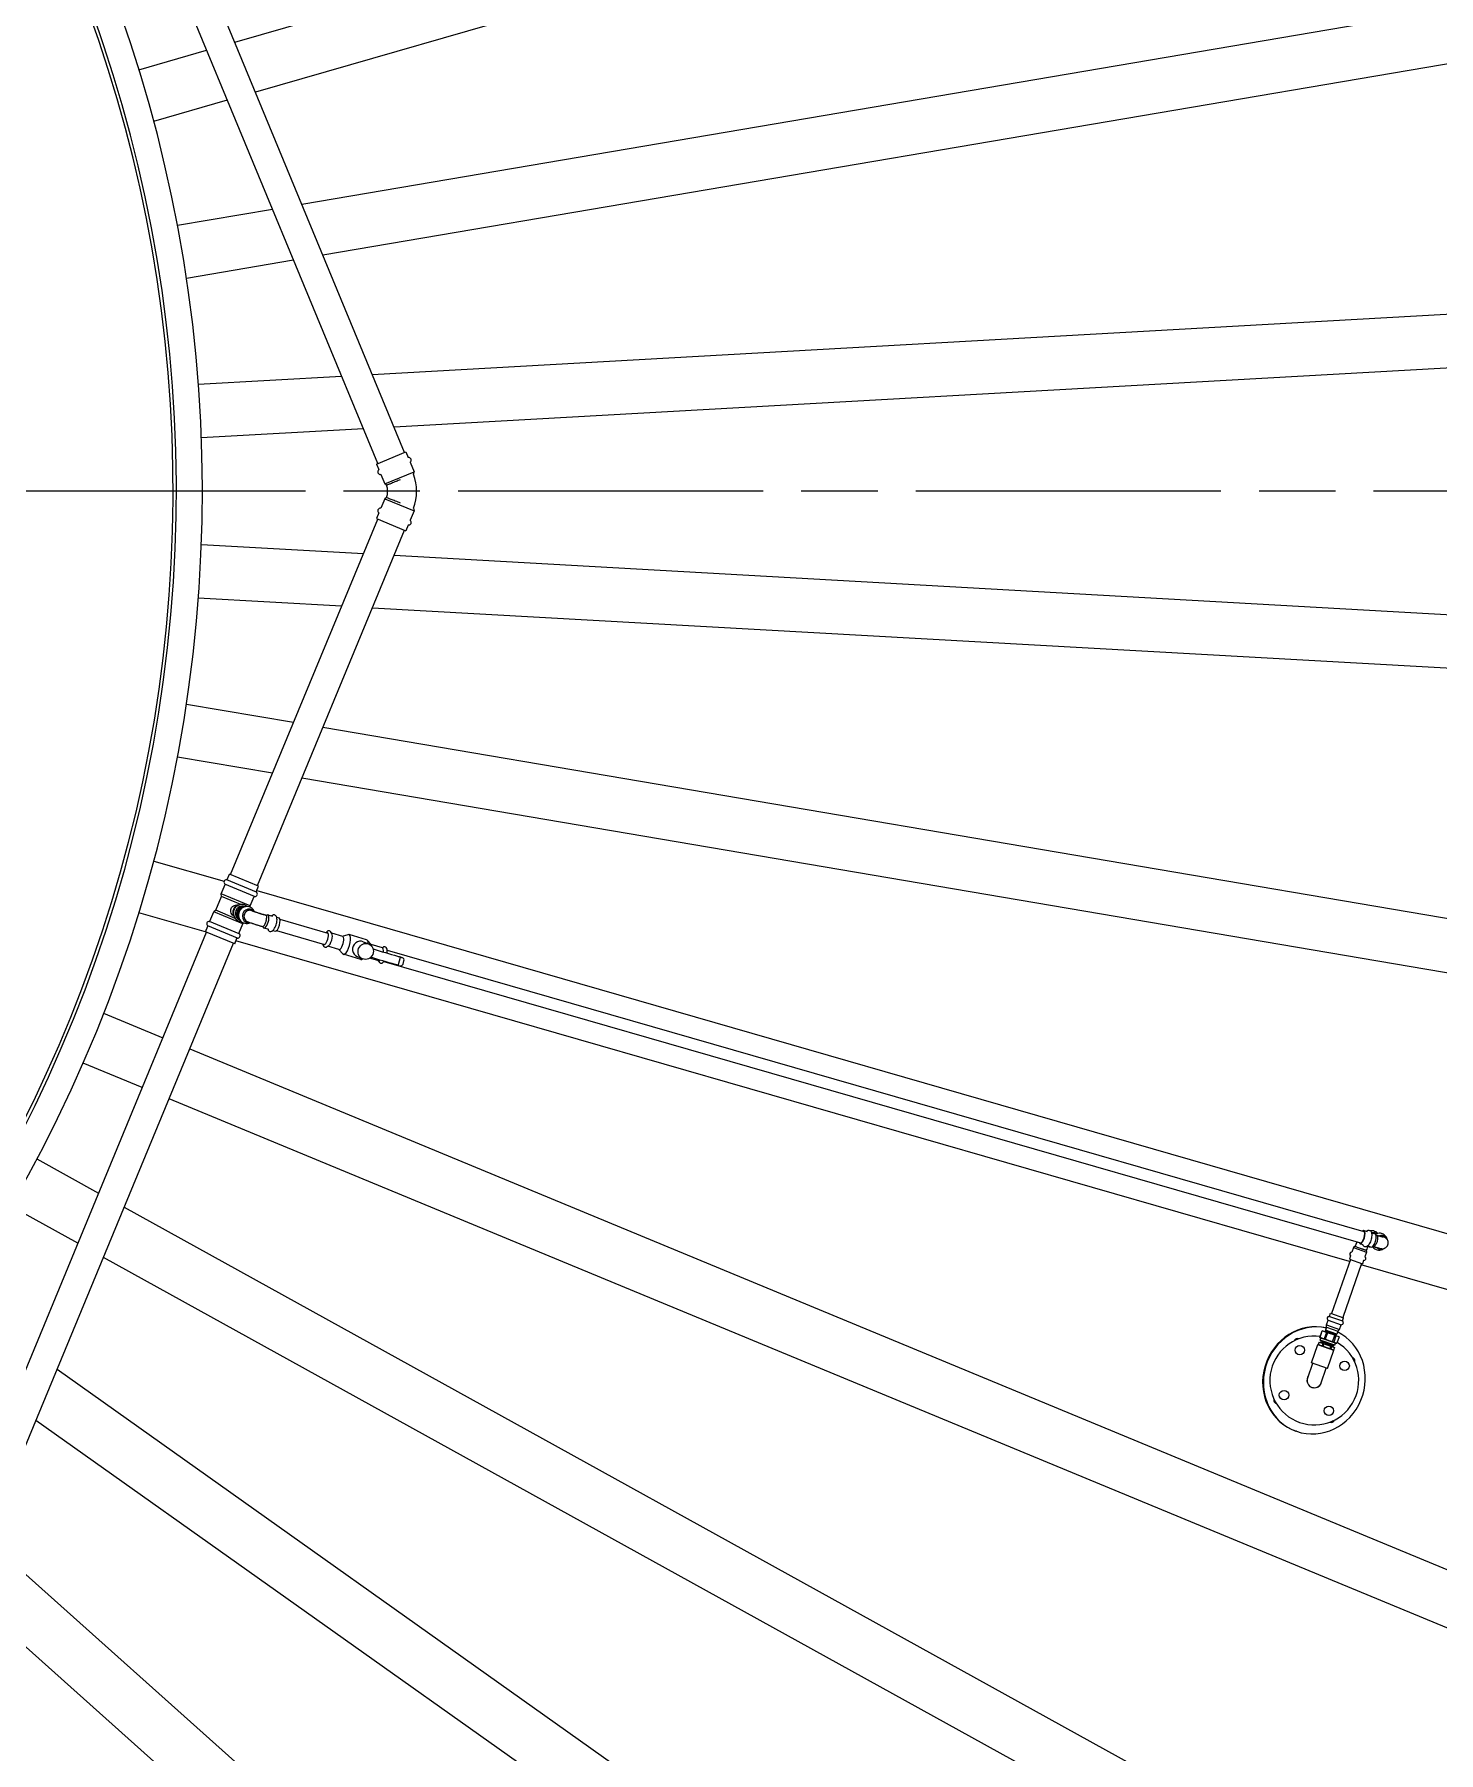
# Model space of a CAD drawing. Header units: millimetres. Extents: x 0 to 118900, y 0 to 84100.
# Drawn here: x 57530 to 60138, y 16437 to 19628 of the extents above; entities that cross this region are included whole.
import ezdxf

# ---------------------------------------------------------------- set-up
doc = ezdxf.new("R2010")
doc.units = ezdxf.units.MM
doc.header["$LTSCALE"] = 100
doc.linetypes.add('CHAIN', pattern=[0.3543, 0.2362, -0.0295, 0.0591, -0.0295])
doc.layers.add('4003-AREA-04.1_F-Foundation', color=7, linetype='Continuous', lineweight=25, true_color=0xadadad)
doc.layers.add('P_Anti-Foam (AF)', color=6, linetype='Continuous', lineweight=18, true_color=0xff00ff)
for name, color, linetype, lineweight in [('4003-AREA-04.1_T-Tank', 7, 'Continuous', 25), ('Center Mark', 7, 'Continuous', 18), ('Visible', 7, 'Continuous', 25)]:
    doc.layers.add(name, color=color, linetype=linetype, lineweight=lineweight)

msp = doc.modelspace()

# ---------------------------------------------------------------- linework, layer by layer
at = {"layer": '4003-AREA-04.1_F-Foundation'}
msp.add_circle((55187.91, 18779.59), 12250, dxfattribs=at)
at = {"layer": '4003-AREA-04.1_T-Tank'}
msp.add_circle((55187.91, 18779.59), 11950, dxfattribs=at)
at = {"layer": 'Center Mark', "linetype": 'CHAIN', "ltscale": 23.990969}
msp.add_line((68233.91, 18779.59), (42141.91, 18779.59), dxfattribs=at)
at = {"layer": 'P_Anti-Foam (AF)'}
for p, q in [((58217.91, 18851.83), (57381.52, 20871.05)), ((58168.02, 18831.16), (57331.63, 20850.39)), ((58165.9, 18830.28), (58220.04, 18852.71)), ((58165.9, 18830.28), (58170.22, 18819.84)), ((58220.04, 18852.71), (58224.36, 18842.27)), ((58228.04, 18833.4), (58235.35, 18815.75)), ((58173.9, 18810.97), (58181.21, 18793.32)), ((58181.21, 18793.32), (58235.35, 18815.75)), ((58234.67, 18811.15), (58235.35, 18815.75)), ((58181.21, 18765.86), (58173.9, 18748.21)), ((58184.54, 18790.84), (58181.21, 18793.32)), ((58184.54, 18768.35), (58181.21, 18765.86)), ((58181.21, 18765.86), (58235.35, 18743.44)), ((58170.22, 18739.35), (58165.9, 18728.91)), ((58235.35, 18743.44), (58228.04, 18725.79)), ((58234.67, 18748.04), (58235.35, 18743.44)), ((57894.65, 18068.04), (58168.02, 18728.03)), ((57944.54, 18047.38), (58217.91, 18707.36)), ((58165.9, 18728.91), (58220.04, 18706.48)), ((58224.36, 18716.92), (58220.04, 18706.48)), ((57888.2, 18058.48), (57892.52, 18068.92)), ((57946.66, 18046.5), (57892.52, 18068.92)), ((57877.22, 18031.97), (57884.53, 18049.61)), ((57931.36, 18009.54), (57877.22, 18031.97)), ((57877.81, 18027.39), (57877.22, 18031.97)), ((57939.32, 18027.46), (57884.26, 18050.27)), ((57942.61, 18035.4), (57887.55, 18058.21)), ((57942.34, 18036.06), (57946.66, 18046.5)), ((57856.13, 17981.06), (57863.44, 17998.71)), ((57867.1, 18001.52), (57863.44, 17998.71)), ((57917.58, 17976.28), (57863.44, 17998.71)), ((57867.1, 18001.52), (57877.81, 18027.39)), ((57867.1, 18001.52), (57877.81, 18027.39)), ((57903.27, 17986.54), (57867.1, 18001.52)), ((57913.99, 18012.41), (57877.81, 18027.39)), ((57921.16, 18008.14), (57921.33, 18008.07)), ((57929.28, 18007.94), (57931.36, 18009.54)), ((57930.67, 18004.2), (57933.58, 18002.99)), ((57931.36, 18009.54), (57938.67, 18027.19)), ((57848.13, 17961.75), (57852.46, 17972.19)), ((57907.25, 17950.04), (57852.19, 17972.84)), ((57910.54, 17957.98), (57855.48, 17980.79)), ((57910.27, 17958.64), (57917.58, 17976.28)), ((57911.36, 17984.48), (57911.53, 17984.42)), ((57917.24, 17978.88), (57917.58, 17976.28)), ((57920.88, 17980.54), (57923.78, 17979.34)), ((57953.95, 17971.41), (57956.1, 17969.16)), ((57956.85, 17968.7), (57965.16, 17966.3)), ((57960.07, 17992.55), (57963.06, 17993.3)), ((57963.93, 17993.3), (57972.25, 17990.9)), ((57980.37, 17988.56), (57984.72, 17987.31)), ((57986.36, 17984.96), (58075.18, 17959.38)), ((57331.63, 16708.8), (57850.26, 17960.87)), ((57381.52, 16688.13), (57900.15, 17940.21)), ((57902.27, 17939.33), (57848.13, 17961.75)), ((57902.27, 17939.33), (57906.6, 17949.77)), ((57973.28, 17963.96), (57977.63, 17962.71)), ((57980.27, 17963.82), (58069.09, 17938.24)), ((58076.22, 17935.09), (58073.22, 17933.55)), ((58096.01, 17928.77), (58075.44, 17934.69)), ((58082.89, 17958.25), (58081.17, 17961.15)), ((58103.01, 17953.08), (58082.45, 17959)), ((58102.57, 17953.21), (58113.29, 17956.29)), ((58147.33, 17946.92), (58114.71, 17956.32)), ((58141.14, 17943.23), (58151.32, 17939.01)), ((58156.3, 17937.44), (58148.51, 17946.15)), ((58176.72, 17931.85), (58155.95, 17937.83)), ((58176.07, 17932.03), (58178.3, 17933.17)), ((58095.57, 17928.89), (58103.01, 17920.58)), ((58136.81, 17910.41), (58104.19, 17919.8)), ((58129.66, 17915.51), (58139.84, 17911.29)), ((58140.42, 17911.07), (58138.22, 17910.44)), ((58169.71, 17907.54), (58152.51, 17912.49)), ((58169.07, 17907.72), (58170.35, 17905.58)), ((58179.59, 17906.41), (59993.2, 17384.01)), ((58185.68, 17927.55), (59999.29, 17405.15)), ((58209.7, 17913.65), (58205.65, 17900.26)), ((58213.6, 17913.57), (58210.89, 17914.35)), ((58214.94, 17901.74), (58216.68, 17907.48)), ((58206.27, 17899.04), (58208.98, 17898.26)), ((59999.79, 17406.88), (60005.48, 17405.24)), ((60013.6, 17402.9), (60020.57, 17400.89)), ((60020.89, 17402.26), (60018.87, 17402.96)), ((60023.8, 17397.83), (60021.32, 17400.43)), ((60036.39, 17396.83), (60033.44, 17397.87)), ((59974.73, 17359.61), (59972.65, 17353.66)), ((59980.24, 17375.37), (59977.2, 17366.69)), ((59983.16, 17378.04), (59980.24, 17375.37)), ((59980.24, 17375.37), (60004.41, 17366.92)), ((59992.7, 17382.28), (59998.4, 17380.64)), ((60004.41, 17366.92), (60001.37, 17358.23)), ((60003.84, 17370.51), (60004.41, 17366.92)), ((60006.51, 17378.3), (60013.49, 17376.29)), ((60017.86, 17377.17), (60014.37, 17376.29)), ((60027.94, 17372.67), (60024.98, 17373.7)), ((59974.35, 17353.07), (59939.29, 17252.87)), ((59995.11, 17345.8), (59960.06, 17245.61)), ((59972.65, 17353.66), (59996.81, 17345.21)), ((59998.89, 17351.15), (59996.81, 17345.21)), ((59929.91, 17231.5), (59933.04, 17240.44)), ((59929.91, 17231.5), (59954.07, 17223.05)), ((59930.33, 17227.27), (59929.91, 17231.5)), ((59933.04, 17240.44), (59932.1, 17241.53)), ((59933.04, 17240.44), (59957.2, 17231.99)), ((59935.51, 17247.52), (59934.1, 17247.25)), ((59935.51, 17247.52), (59937.59, 17253.47)), ((59935.51, 17247.52), (59959.68, 17239.06)), ((59937.59, 17253.47), (59961.76, 17245.01)), ((59954.07, 17223.05), (59957.2, 17231.99)), ((59957.2, 17231.99), (59958.61, 17232.25)), ((59959.68, 17239.06), (59961.76, 17245.01)), ((59959.68, 17239.06), (59960.61, 17237.98)), ((59916.43, 17199.63), (59914.78, 17194.91)), ((59914.94, 17194.86), (59916.59, 17199.58)), ((59916.43, 17199.63), (59916.59, 17199.58)), ((59916.59, 17199.58), (59923.6, 17197.13)), ((59917.78, 17208.42), (59922.03, 17220.56)), ((59919.81, 17207.03), (59917.79, 17208.41)), ((59917.97, 17208.35), (59922.22, 17220.49)), ((59918.49, 17203.26), (59919.81, 17207.03)), ((59945.39, 17193.84), (59918.49, 17203.26)), ((59919.2, 17202.18), (59919.46, 17202.92)), ((59919.2, 17202.18), (59944.16, 17193.45)), ((59920.02, 17200.5), (59919.2, 17202.18)), ((59919.35, 17198.61), (59920.02, 17200.5)), ((59946.71, 17197.62), (59919.81, 17207.03)), ((59920.02, 17200.5), (59942.48, 17192.64)), ((59922.03, 17220.56), (59922.22, 17220.49)), ((59929.9, 17217.8), (59922.22, 17220.49)), ((59929.9, 17217.8), (59925.65, 17205.66)), ((59932.1, 17217.03), (59927.85, 17204.89)), ((59928.74, 17219.67), (59928.28, 17218.37)), ((59930.33, 17227.27), (59928.36, 17221.64)), ((59949.13, 17214.37), (59928.36, 17221.64)), ((59928.74, 17219.67), (59928.36, 17221.64)), ((59947.61, 17213.07), (59928.74, 17219.67)), ((59929.9, 17217.8), (59932.1, 17217.03)), ((59930.33, 17227.27), (59951.1, 17220)), ((59945.59, 17212.31), (59932.1, 17217.03)), ((59941.35, 17200.17), (59945.59, 17212.31)), ((59947.6, 17211.61), (59943.35, 17199.47)), ((59945.59, 17212.31), (59947.6, 17211.61)), ((59947.61, 17213.07), (59947.16, 17211.77)), ((59953.41, 17209.58), (59947.6, 17211.61)), ((59947.61, 17213.07), (59949.13, 17214.37)), ((59951.1, 17220), (59949.13, 17214.37)), ((59953.41, 17209.58), (59949.16, 17197.44)), ((59951.1, 17220), (59954.07, 17223.05)), ((59914.94, 17194.86), (59914.78, 17194.91)), ((59914.94, 17194.86), (59921.94, 17192.41)), ((59916.25, 17194.19), (59916.31, 17194.38)), ((59921.94, 17192.41), (59923.6, 17197.13)), ((59923.8, 17191.76), (59921.94, 17192.41)), ((59925.45, 17196.48), (59923.6, 17197.13)), ((59923.8, 17191.76), (59925.45, 17196.48)), ((59923.8, 17191.76), (59936.1, 17187.45)), ((59925.45, 17196.48), (59937.75, 17192.17)), ((59937.75, 17192.17), (59936.1, 17187.45)), ((59937.79, 17186.86), (59936.1, 17187.45)), ((59939.44, 17191.58), (59937.75, 17192.17)), ((59939.44, 17191.58), (59937.79, 17186.86)), ((59937.79, 17186.86), (59943.09, 17185.01)), ((59939.44, 17191.58), (59944.75, 17189.73)), ((59941.49, 17185.36), (59941.56, 17185.54)), ((59941.82, 17190.75), (59942.48, 17192.64)), ((59942.48, 17192.64), (59944.16, 17193.45)), ((59944.75, 17189.73), (59943.09, 17185.01)), ((59944.16, 17193.45), (59944.42, 17194.18)), ((59945.39, 17193.84), (59946.71, 17197.62)), ((59946.71, 17197.62), (59949.15, 17197.44))]:
    msp.add_line(p, q, dxfattribs=at)
for centre, radius, start, end in [((58224.59, 18842.36), 0.25, 202.5, 280.68772), ((58225.5, 18837.54), 4.65, 304.31228, 100.68772), ((58228.27, 18833.49), 0.25, 124.31228, 202.5), ((58172.76, 18815.69), 4.65, 124.31228, 280.68772), ((58169.99, 18819.74), 0.25, 304.31228, 22.5), ((58173.67, 18810.88), 0.25, 22.5, 100.68772), ((58148.25, 18779.59), 92, 339.94096, 20.05904), ((58148.05, 18779.59), 38.18, 342.87018, 17.12982), ((58172.76, 18743.49), 4.65, 79.31228, 235.68772), ((58169.99, 18739.44), 0.25, 337.5, 55.68772), ((58173.67, 18748.31), 0.25, 259.31228, 337.5), ((58224.59, 18716.82), 0.25, 79.31228, 157.5), ((58225.5, 18721.64), 4.65, 259.31228, 55.68772), ((58228.27, 18725.69), 0.25, 157.5, 235.68772), ((57886.84, 18053.85), 4.42, 80.83332, 234.16668), ((57884.06, 18049.8), 0.5, 337.5, 67.5), ((57887.74, 18058.67), 0.5, 247.5, 337.5), ((57940.02, 18031.82), 4.42, 260.83332, 54.16668), ((57942.8, 18035.87), 0.5, 157.5, 247.5), ((57939.13, 18027), 0.5, 67.5, 157.5), ((57854.77, 17976.43), 4.42, 80.83332, 234.16668), ((57852, 17972.38), 0.5, 337.5, 67.5), ((57855.67, 17981.25), 0.5, 247.5, 337.5), ((57907.06, 17949.57), 0.5, 67.5, 157.5), ((57907.95, 17954.4), 4.42, 260.83332, 54.16668), ((57910.73, 17958.44), 0.5, 157.5, 247.5), ((59976.53, 17362.95), 3.59, 83.39736, 238.03659), ((59974.49, 17359.69), 0.25, 340.71698, 58.03659), ((59976.97, 17366.77), 0.25, 263.39736, 340.71698), ((59999.57, 17354.89), 3.59, 263.39736, 58.03659), ((60001.6, 17358.15), 0.25, 160.71698, 238.03659), ((59999.13, 17351.07), 0.25, 83.39736, 160.71698), ((59934.75, 17243.81), 3.5, 100.62123, 220.81272), ((59957.97, 17235.69), 3.5, 280.62123, 40.81272)]:
    msp.add_arc(centre, radius, start, end, dxfattribs=at)
for centre, major_axis, ratio, start_param, end_param in [((57910.99, 17998.5), (-4.9, -11.83), 0.9396926, 3.7341722, 5.6906057), ((57916.11, 17996.38), (5.09, 12.29), 0.9396926, 6.2040705, 9.5038928), ((57918.25, 17995.49), (4.9, 11.83), 0.9396926, 0.1899952, 2.9515974), ((57918.25, 17995.49), (-4.21, -10.16), 0.9396926, 3.6639041, 5.7608739), ((57921.41, 17994.18), (-4.9, -11.83), 0.9396926, 4.13268, 5.2920979), ((57928.68, 17991.17), (4.9, 11.83), 0.9396926, 5.787436, 10.001105), ((57960.39, 17981), (3.54, 12.3), 0.3401175, 2.9462714, 6.4785066), ((57981.18, 17975.01), (3.54, 12.3), 0.3401175, 3.1415927, 6.2831853), ((58071.54, 17948.98), (-3.09, -10.71), 0.3401175, 6.1189709, 9.5889924), ((58078.3, 17947.03), (-3.5, -12.16), 0.3401175, 0.3083484, 2.8332443), ((58099.51, 17940.92), (-3.5, -12.16), 0.3401175, 0, 3.1415927), ((58109.45, 17938.06), (-5.26, -18.26), 0.3401175, 6.0728213, 9.635142), ((58135.4, 17929.37), (5.74, 13.86), 0.9396926, 0, 3.1415927), ((58142.07, 17928.66), (5.26, 18.26), 0.3401175, 5.4400773, 6.2831853), ((58152.01, 17925.8), (3.5, 12.16), 0.3401175, 5.5460636, 6.0728213), ((58142.07, 17928.66), (-5.26, -18.26), 0.3401175, 0, 0.4251282), ((58173.21, 17919.69), (-3.5, -12.16), 0.3401175, 0, 0.5996144), ((58173.21, 17919.69), (3.5, 12.16), 0.3401175, 5.1756204, 6.2831853), ((58203.33, 17911.62), (1.43, 4.79), 0.0865971, 6.2470154, 6.2839237), ((58206.56, 17900), (-0.383, -0.924), 0.9396926, 4.8179181, 6.3887144), ((58210.42, 17903.05), (-1.91, -4.62), 0.9396926, 0.1055291, 1.6763255), ((58210.6, 17913.39), (0.383, 0.924), 0.9396926, 0.1055291, 1.6763255), ((58212.16, 17908.78), (1.91, 4.62), 0.9396926, 4.8179181, 6.3887144), ((59996.25, 17394.58), (3.54, 12.3), 0.3401175, 2.6048425, 6.8199355), ((59996.25, 17394.58), (3.04, 10.57), 0.3401175, 3.1415927, 6.2831853), ((60017.03, 17388.59), (3.54, 12.3), 0.3401175, 3.1415927, 6.2831853), ((60016.66, 17390.17), (4.23, 12.08), 0.9402115, 6.0528683, 6.8106478), ((60032.17, 17384.75), (4.23, 12.08), 0.9402115, 5.2472171, 6.9385339), ((60032.17, 17384.75), (-4.23, -12.08), 0.9402115, 5.8716941, 7.2583462), ((59933.48, 17202.93), (-15.7, 5.49), 0.0000108, 0.0020114, 0.1574825), ((59933.48, 17202.93), (-15.7, 5.49), 0.0001222, 1.0492085, 1.2046796), ((59933.47, 17202.93), (-15.7, 5.49), 0.0001115, 2.0964114, 2.2518837)]:
    msp.add_ellipse(centre, major_axis=major_axis, ratio=ratio, start_param=start_param, end_param=end_param, dxfattribs=at)
msp.add_ellipse((58145.58, 17925.15), major_axis=(5.74, 13.86), ratio=0.9396926, dxfattribs=at)
for points, knots in [([(58209.65, 18800.93), (58207.06, 18799.88), (58204.47, 18798.84), (58198.83, 18796.55), (58195.89, 18795.37), (58191.09, 18793.45), (58189.19, 18792.69), (58186.72, 18791.7), (58185.93, 18791.39), (58185.02, 18791.03), (58184.76, 18790.93), (58184.57, 18790.85), (58184.54, 18790.84), (58184.54, 18790.84)], [-12.766675, -12.766675, -12.766675, -12.766675, -11.9247404, -11.9247404, -10.8481296, -10.8481296, -9.8868268, -9.8868268, -9.2152028, -9.2152028, -8.7419639, -8.7419639, -8.5111604, -8.5111604, -8.5111604, -8.5111604]), ([(58184.54, 18768.35), (58184.54, 18768.35), (58184.55, 18768.35), (58184.64, 18768.31), (58185.37, 18768.02), (58188.04, 18766.96), (58189.95, 18766.2), (58194.69, 18764.3), (58197.47, 18763.18), (58203.42, 18760.77), (58206.52, 18759.52), (58209.65, 18758.25)], [-8.5149611, -8.5149611, -8.5149611, -8.5149611, -8.4449172, -8.4449172, -7.3848142, -7.3848142, -6.3244489, -6.3244489, -5.268471, -5.268471, -4.2563348, -4.2563348, -4.2563348, -4.2563348]), ([(57900.87, 17990.83), (57899.94, 17991.32), (57899.05, 17991.98), (57897.24, 17993.81), (57896.4, 17995.07), (57895.28, 17997.63), (57894.91, 17999.11), (57894.83, 18002.07), (57895.1, 18003.56), (57896.18, 18006.15), (57897.03, 18007.39), (57899.19, 18009.43), (57900.49, 18010.21), (57903.09, 18011.23), (57904.58, 18011.53), (57907.15, 18011.54), (57908.25, 18011.37), (57909.25, 18011.07)], [1.7776867, 1.7776867, 1.7776867, 1.7776867, 2.0983267, 2.0983267, 2.517808, 2.517808, 2.9377494, 2.9377494, 3.3576908, 3.3576908, 3.7776322, 3.7776322, 4.1975736, 4.1975736, 4.6170549, 4.6170549, 4.9376949, 4.9376949, 4.9376949, 4.9376949]), ([(57921.12, 18011.4), (57919.66, 18012.01), (57918.09, 18012.37), (57914.9, 18012.56), (57913.29, 18012.4), (57910.16, 18011.56), (57908.65, 18010.87), (57905.89, 18009.06), (57904.63, 18007.92), (57902.52, 18005.3), (57901.66, 18003.82), (57900.43, 18000.65), (57900.05, 17998.98), (57899.84, 17995.6), (57900, 17993.9), (57900.83, 17990.67), (57901.5, 17989.13), (57903.28, 17986.38), (57904.39, 17985.17), (57906.92, 17983.19), (57908.34, 17982.41), (57911.23, 17981.42), (57912.68, 17981.15), (57914.15, 17981.11)], [0, 0, 0, 0, 0.312158, 0.312158, 0.626063, 0.626063, 0.9442155, 0.9442155, 1.2669963, 1.2669963, 1.5930066, 1.5930066, 1.9200419, 1.9200419, 2.2457236, 2.2457236, 2.5678625, 2.5678625, 2.8852242, 2.8852242, 3.1985815, 3.1985815, 3.4859792, 3.4859792, 3.4859792, 3.4859792]), ([(57938.65, 17999.25), (57938.12, 18000.57), (57937.42, 18001.82), (57935.56, 18004.21), (57934.36, 18005.32), (57931.68, 18007.08), (57930.2, 18007.73), (57927.11, 18008.51), (57925.5, 18008.64), (57922.3, 18008.38), (57920.72, 18007.98), (57917.71, 18006.7), (57916.29, 18005.81), (57913.78, 18003.62), (57912.68, 18002.32), (57910.93, 17999.42), (57910.27, 17997.83), (57909.48, 17994.53), (57909.33, 17992.82), (57909.58, 17989.46), (57909.97, 17987.81), (57911.24, 17984.75), (57912.12, 17983.33), (57914.26, 17980.89), (57915.52, 17979.86), (57918.3, 17978.27), (57919.81, 17977.72), (57922.94, 17977.12), (57924.56, 17977.09), (57927.72, 17977.53), (57929.26, 17978.01), (57930.7, 17978.72)], [0.6971542, 0.6971542, 0.6971542, 0.6971542, 0.973638, 0.973638, 1.2895648, 1.2895648, 1.6018725, 1.6018725, 1.9139434, 1.9139434, 2.2292413, 2.2292413, 2.5494932, 2.5494932, 2.8741913, 2.8741913, 3.2013653, 3.2013653, 3.5285259, 3.5285259, 3.8531577, 3.8531577, 4.1732465, 4.1732465, 4.4883311, 4.4883311, 4.8003117, 4.8003117, 5.1127452, 5.1127452, 5.424193, 5.424193, 5.424193, 5.424193]), ([(57933.87, 18000.94), (57933.43, 18001.11), (57932.97, 18001.25), (57931.27, 18001.62), (57929.98, 18001.64), (57927.43, 18001.18), (57926.18, 18000.71), (57923.88, 17999.29), (57922.85, 17998.36), (57921.14, 17996.13), (57920.49, 17994.86), (57920.08, 17993.5)], [-1.8221888, -1.8221888, -1.8221888, -1.8221888, -1.667573, -1.667573, -1.258917, -1.258917, -0.8459736, -0.8459736, -0.4266473, -0.4266473, 0, 0, 0, 0]), ([(57925.51, 18008.55), (57924.97, 18009.06), (57924.4, 18009.53), (57922.95, 18010.52), (57922.06, 18011.01), (57921.12, 18011.4)], [5.9387988, 5.9387988, 5.9387988, 5.9387988, 6.08423244, 6.08423244, 6.28318531, 6.28318531, 6.28318531, 6.28318531]), ([(57933.87, 18000.94), (57934.66, 18000.64), (57935.74, 18000.25), (57938.38, 17999.34), (57939.97, 17998.8), (57943.48, 17997.65), (57945.4, 17997.03), (57949.43, 17995.76), (57951.55, 17995.11), (57955.81, 17993.81), (57957.96, 17993.17), (57960.16, 17992.52), (57960.26, 17992.49), (57960.36, 17992.46)], [3.273958, 3.273958, 3.273958, 3.273958, 3.5229188, 3.5229188, 3.7844674, 3.7844674, 4.0460159, 4.0460159, 4.3075645, 4.3075645, 4.5691131, 4.5691131, 4.5817009, 4.5817009, 4.5817009, 4.5817009]), ([(57933.87, 18000.94), (57934.03, 18000.88), (57934.21, 18000.82), (57935.35, 18000.39), (57936.62, 17999.94), (57939.79, 17998.86), (57941.76, 17998.21), (57946.16, 17996.79), (57948.59, 17996.02), (57953.63, 17994.47), (57956.23, 17993.68), (57959.3, 17992.77), (57959.83, 17992.62), (57960.36, 17992.46)], [5.1920311, 5.1920311, 5.1920311, 5.1920311, 5.2429002, 5.2429002, 5.5071209, 5.5071209, 5.8078896, 5.8078896, 6.1195716, 6.1195716, 6.4337309, 6.4337309, 6.499774, 6.499774, 6.499774, 6.499774]), ([(57920.08, 17993.5), (57919.77, 17992.49), (57919.61, 17991.44), (57919.56, 17989.38), (57919.67, 17988.37), (57920.26, 17986.02), (57920.87, 17984.75), (57922.53, 17982.54), (57923.57, 17981.64), (57925.15, 17980.76), (57925.57, 17980.56), (57925.99, 17980.4)], [-6.9461174, -6.9461174, -6.9461174, -6.9461174, -6.6294511, -6.6294511, -6.3206085, -6.3206085, -5.8835873, -5.8835873, -5.44564, -5.44564, -5.2982039, -5.2982039, -5.2982039, -5.2982039]), ([(57925.99, 17980.4), (57927.12, 17979.97), (57928.44, 17979.5), (57931.49, 17978.44), (57933.21, 17977.87), (57936.95, 17976.64), (57938.98, 17975.99), (57943.2, 17974.66), (57945.4, 17973.98), (57949.83, 17972.63), (57952.06, 17971.97), (57954.23, 17971.33)], [3.267804, 3.267804, 3.267804, 3.267804, 3.5311628, 3.5311628, 3.7945217, 3.7945217, 4.0578806, 4.0578806, 4.3212395, 4.3212395, 4.5845984, 4.5845984, 4.5845984, 4.5845984]), ([(57925.99, 17980.4), (57926.8, 17980.1), (57927.7, 17979.77), (57930.39, 17978.82), (57932.36, 17978.15), (57936.76, 17976.7), (57939.18, 17975.92), (57944.26, 17974.33), (57946.91, 17973.52), (57951.13, 17972.25), (57952.7, 17971.78), (57954.23, 17971.33)], [5.1858771, 5.1858771, 5.1858771, 5.1858771, 5.373825, 5.373825, 5.6879843, 5.6879843, 6.0021435, 6.0021435, 6.3163028, 6.3163028, 6.5026714, 6.5026714, 6.5026714, 6.5026714]), ([(57954.23, 17971.33), (57954.26, 17971.32), (57954.29, 17971.32), (57954.72, 17971.23), (57955.2, 17971.38), (57956.24, 17972.17), (57956.8, 17972.8), (57957.94, 17974.47), (57958.5, 17975.5), (57959.57, 17977.87), (57960.05, 17979.18), (57960.47, 17980.54)], [-1.694947, -1.694947, -1.694947, -1.694947, -1.667573, -1.667573, -1.258917, -1.258917, -0.8459736, -0.8459736, -0.4266473, -0.4266473, 0, 0, 0, 0]), ([(57960.47, 17980.54), (57960.77, 17981.55), (57961.03, 17982.58), (57961.44, 17984.56), (57961.58, 17985.52), (57961.8, 17987.68), (57961.81, 17988.82), (57961.6, 17990.71), (57961.38, 17991.43), (57960.86, 17992.19), (57960.63, 17992.38), (57960.36, 17992.46)], [-6.9461174, -6.9461174, -6.9461174, -6.9461174, -6.6294511, -6.6294511, -6.3206085, -6.3206085, -5.8835873, -5.8835873, -5.44564, -5.44564, -5.1697255, -5.1697255, -5.1697255, -5.1697255]), ([(57963.82, 17966.69), (57963.83, 17966.66), (57963.84, 17966.63), (57964.06, 17965.95), (57964.33, 17965.31), (57965, 17964.31), (57965.31, 17963.93), (57966.24, 17963.08), (57966.96, 17962.65), (57968.41, 17962.25), (57969.09, 17962.21), (57970.44, 17962.36), (57971.08, 17962.58), (57972.49, 17963.28), (57973.18, 17963.83), (57974.84, 17965.47), (57975.72, 17966.72), (57977.27, 17969.45), (57977.94, 17970.91), (57979.08, 17973.9), (57979.55, 17975.41), (57980.3, 17978.44), (57980.57, 17979.95), (57980.91, 17982.91), (57980.96, 17984.34), (57980.76, 17987.19), (57980.51, 17988.58), (57979.57, 17990.4), (57979.26, 17990.87), (57978.38, 17991.83), (57977.75, 17992.31), (57977, 17992.62)], [2.7007548, 2.7007548, 2.7007548, 2.7007548, 2.7094046, 2.7094046, 2.8986212, 2.8986212, 3.0139882, 3.0139882, 3.1825822, 3.1825822, 3.3206147, 3.3206147, 3.4804135, 3.4804135, 3.7250268, 3.7250268, 4.1362058, 4.1362058, 4.5114878, 4.5114878, 4.8626287, 4.8626287, 5.2111663, 5.2111663, 5.5727183, 5.5727183, 5.9775075, 5.9775075, 6.1170056, 6.1170056, 6.2831853, 6.2831853, 6.2831853, 6.2831853]), ([(57977, 17992.62), (57976.37, 17992.88), (57975.67, 17993.01), (57974.31, 17993), (57973.67, 17992.85), (57972.3, 17992.33), (57971.64, 17991.89), (57971.01, 17991.37), (57970.96, 17991.33), (57970.91, 17991.29)], [0, 0, 0, 0, 0.1396053, 0.1396053, 0.28878376, 0.28878376, 0.49928225, 0.49928225, 0.51747675, 0.51747675, 0.51747675, 0.51747675]), ([(58065.83, 17939.18), (58065.84, 17939.16), (58065.84, 17939.15), (58066, 17937.72), (58066.3, 17936.44), (58067.28, 17934.86), (58067.58, 17934.47), (58068.5, 17933.64), (58069.21, 17933.25), (58070.59, 17932.94), (58071.23, 17932.95), (58072.32, 17933.16), (58072.79, 17933.34), (58073.22, 17933.55)], [8.7696126, 8.7696126, 8.7696126, 8.7696126, 8.7734052, 8.7734052, 9.1647017, 9.1647017, 9.2981199, 9.2981199, 9.4835037, 9.4835037, 9.6350691, 9.6350691, 9.7714458, 9.7714458, 9.7714458, 9.7714458]), ([(58081.17, 17961.15), (58080.92, 17961.57), (58080.61, 17961.97), (58079.69, 17962.83), (58078.99, 17963.24), (58077.6, 17963.56), (58076.96, 17963.56), (58075.67, 17963.32), (58075.05, 17963.05), (58073.58, 17962.15), (58072.82, 17961.41), (58072.05, 17960.47), (58071.99, 17960.39), (58071.92, 17960.32)], [6.0131564, 6.0131564, 6.0131564, 6.0131564, 6.150388, 6.150388, 6.338459, 6.338459, 6.4898674, 6.4898674, 6.6767195, 6.6767195, 6.9877105, 6.9877105, 7.0149895, 7.0149895, 7.0149895, 7.0149895]), ([(58185.53, 17922), (58185.59, 17922.48), (58185.65, 17922.96), (58185.81, 17924.91), (58185.82, 17926.31), (58185.52, 17929), (58185.22, 17930.29), (58184.24, 17931.86), (58183.93, 17932.25), (58183.01, 17933.08), (58182.31, 17933.48), (58180.93, 17933.79), (58180.29, 17933.78), (58179.2, 17933.57), (58178.73, 17933.39), (58178.3, 17933.17)], [5.1656757, 5.1656757, 5.1656757, 5.1656757, 5.277343, 5.277343, 5.6318125, 5.6318125, 6.023109, 6.023109, 6.1565273, 6.1565273, 6.341911, 6.341911, 6.4934765, 6.4934765, 6.6298532, 6.6298532, 6.6298532, 6.6298532]), ([(58170.35, 17905.58), (58170.6, 17905.16), (58170.9, 17904.76), (58171.82, 17903.9), (58172.53, 17903.49), (58173.92, 17903.16), (58174.56, 17903.17), (58175.85, 17903.4), (58176.47, 17903.68), (58177.94, 17904.58), (58178.69, 17905.31), (58179.59, 17906.4), (58179.76, 17906.62), (58179.94, 17906.86)], [2.8715637, 2.8715637, 2.8715637, 2.8715637, 3.0087954, 3.0087954, 3.1968664, 3.1968664, 3.3482747, 3.3482747, 3.5351269, 3.5351269, 3.8461179, 3.8461179, 3.9246814, 3.9246814, 3.9246814, 3.9246814]), ([(58206.2, 17899.06), (58205.96, 17899.16), (58205.63, 17899.27), (58204.87, 17899.53), (58204.43, 17899.67), (58203.46, 17899.98), (58202.92, 17900.15), (58201.84, 17900.48), (58201.28, 17900.65), (58200.61, 17900.85), (58200.49, 17900.88), (58200.37, 17900.92)], [0, 0, 0, 0, 0.16174751, 0.16174751, 0.32712275, 0.32712275, 0.49794963, 0.49794963, 0.67006293, 0.67006293, 0.70911702, 0.70911702, 0.70911702, 0.70911702]), ([(58204.76, 17916.41), (58205.66, 17916.15), (58206.6, 17915.87), (58208.39, 17915.31), (58209.27, 17915.04), (58210.88, 17914.52), (58211.63, 17914.27), (58212.94, 17913.83), (58213.5, 17913.63), (58213.96, 17913.45)], [0, 0, 0, 0, 0.2863386, 0.2863386, 0.5668874, 0.5668874, 0.8492436, 0.8492436, 1.1346302, 1.1346302, 1.1346302, 1.1346302]), ([(60004.14, 17405.63), (60004.2, 17405.67), (60004.26, 17405.72), (60004.83, 17406.19), (60005.4, 17406.57), (60006.49, 17407.04), (60006.94, 17407.19), (60008.17, 17407.39), (60009.01, 17407.36), (60010.43, 17406.92), (60011.03, 17406.59), (60012.08, 17405.73), (60012.5, 17405.2), (60013.32, 17403.84), (60013.61, 17403), (60014.13, 17400.7), (60014.2, 17399.16), (60014.05, 17396.01), (60013.83, 17394.42), (60013.2, 17391.3), (60012.79, 17389.76), (60011.8, 17386.81), (60011.23, 17385.38), (60009.93, 17382.71), (60009.21, 17381.47), (60007.51, 17379.17), (60006.55, 17378.13), (60004.76, 17377.12), (60004.26, 17376.9), (60002.94, 17376.56), (60002.05, 17376.51), (60000.52, 17376.88), (59999.9, 17377.18), (59998.8, 17377.97), (59998.35, 17378.47), (59997.56, 17379.65), (59997.27, 17380.33), (59997.06, 17381.03)], [1.0725408, 1.0725408, 1.0725408, 1.0725408, 1.0932604, 1.0932604, 1.2785877, 1.2785877, 1.3911437, 1.3911437, 1.5577295, 1.5577295, 1.6957935, 1.6957935, 1.8566822, 1.8566822, 2.1046631, 2.1046631, 2.5177214, 2.5177214, 2.8919305, 2.8919305, 3.2428274, 3.2428274, 3.5914753, 3.5914753, 3.9536219, 3.9536219, 4.3598502, 4.3598502, 4.4950217, 4.4950217, 4.6773214, 4.6773214, 4.8156204, 4.8156204, 4.9700072, 4.9700072, 5.172448, 5.172448, 5.172448, 5.172448]), ([(60010.78, 17406.7), (60012.1, 17406.98), (60013.47, 17407.08), (60016.42, 17406.89), (60017.99, 17406.52), (60020.93, 17405.29), (60022.29, 17404.43), (60024.11, 17402.82), (60024.68, 17402.21), (60025.2, 17401.57)], [2.6202135, 2.6202135, 2.6202135, 2.6202135, 2.8854866, 2.8854866, 3.1985132, 3.1985132, 3.5103556, 3.5103556, 3.672805, 3.672805, 3.672805, 3.672805]), ([(60017.38, 17377.05), (60017.83, 17376.92), (60018.28, 17376.8), (60019.15, 17376.55), (60019.58, 17376.43), (60020.43, 17376.19), (60020.84, 17376.07), (60021.65, 17375.85), (60022.04, 17375.74), (60022.84, 17375.52), (60023.24, 17375.41), (60024.02, 17375.19), (60024.4, 17375.09), (60025.13, 17374.89), (60025.49, 17374.79), (60026.16, 17374.61), (60026.49, 17374.52), (60027.11, 17374.36), (60027.41, 17374.28), (60027.98, 17374.13), (60028.25, 17374.06), (60028.77, 17373.93), (60029.01, 17373.87), (60029.47, 17373.76), (60029.69, 17373.7), (60030.33, 17373.55), (60030.71, 17373.47), (60031.37, 17373.34), (60031.58, 17373.31), (60032.03, 17373.24), (60032.22, 17373.22), (60032.79, 17373.17), (60033.15, 17373.13), (60034.35, 17373.16), (60035, 17373.15), (60036.87, 17373.64), (60037.5, 17373.83), (60038.82, 17374.45), (60039.42, 17374.78), (60041.03, 17375.95), (60042.14, 17377), (60043.64, 17379.5), (60044.12, 17380.7), (60044.62, 17383.07), (60044.66, 17384.22), (60044.44, 17386.4), (60044.16, 17387.38), (60043.42, 17389.27), (60042.95, 17390.02), (60041.87, 17391.52), (60041.34, 17392.01), (60040.26, 17392.98), (60039.84, 17393.24), (60039.15, 17393.69), (60038.9, 17393.83), (60038.42, 17394.08), (60038.23, 17394.17), (60037.76, 17394.39), (60037.54, 17394.48), (60037.21, 17394.61), (60037.09, 17394.66), (60036.97, 17394.7)], [3.2890028, 3.2890028, 3.2890028, 3.2890028, 3.3498873, 3.3498873, 3.411192, 3.411192, 3.4724695, 3.4724695, 3.5332777, 3.5332777, 3.5989209, 3.5989209, 3.6650386, 3.6650386, 3.7310829, 3.7310829, 3.7965292, 3.7965292, 3.8624429, 3.8624429, 3.9286116, 3.9286116, 3.9945277, 3.9945277, 4.0597807, 4.0597807, 4.1914064, 4.1914064, 4.2434231, 4.2434231, 4.2749554, 4.2749554, 4.3096748, 4.3096748, 4.3354231, 4.3354231, 4.3451528, 4.3451528, 4.3515246, 4.3515246, 4.3606188, 4.3606188, 4.3667586, 4.3667586, 4.372549, 4.372549, 4.3792375, 4.3792375, 4.3884205, 4.3884205, 4.4032004, 4.4032004, 4.4267768, 4.4267768, 4.4529029, 4.4529029, 4.4862196, 4.4862196, 4.5480551, 4.5480551, 4.5862837, 4.5862837, 4.5862837, 4.5862837]), ([(60017.38, 17377.05), (60018.62, 17376.7), (60019.8, 17376.36), (60021.44, 17375.91), (60021.95, 17375.76), (60022.94, 17375.49), (60023.42, 17375.36), (60024.34, 17375.1), (60024.78, 17374.98), (60025.63, 17374.75), (60026.03, 17374.65), (60026.8, 17374.44), (60027.16, 17374.35), (60027.86, 17374.16), (60028.19, 17374.08), (60028.8, 17373.92), (60029.09, 17373.85), (60029.64, 17373.72), (60029.89, 17373.66), (60030.64, 17373.49), (60031, 17373.39), (60031.99, 17373.25), (60032.2, 17373.22), (60032.77, 17373.17), (60033.13, 17373.13), (60034.32, 17373.16), (60034.97, 17373.15), (60036.82, 17373.62), (60037.45, 17373.81), (60038.77, 17374.42), (60039.37, 17374.75), (60040.99, 17375.92), (60042.11, 17376.96), (60043.62, 17379.46), (60044.11, 17380.66), (60044.61, 17383.03), (60044.66, 17384.18), (60044.45, 17386.37), (60044.17, 17387.35), (60043.44, 17389.24), (60042.96, 17390), (60041.89, 17391.5), (60041.36, 17391.99), (60040.27, 17392.97), (60039.86, 17393.24), (60039.16, 17393.69), (60038.9, 17393.82), (60038.43, 17394.08), (60038.24, 17394.17), (60037.76, 17394.39), (60037.55, 17394.48), (60037.22, 17394.61), (60037.09, 17394.66), (60036.97, 17394.7)], [0.4945103, 0.4945103, 0.4945103, 0.4945103, 0.6612594, 0.6612594, 0.739457, 0.739457, 0.8185048, 0.8185048, 0.8974604, 0.8974604, 0.9754187, 0.9754187, 1.0540644, 1.0540644, 1.1331938, 1.1331938, 1.2119266, 1.2119266, 1.2895779, 1.2895779, 1.4466576, 1.4466576, 1.4797453, 1.4797453, 1.5148582, 1.5148582, 1.5406211, 1.5406211, 1.5504508, 1.5504508, 1.5568913, 1.5568913, 1.5660533, 1.5660533, 1.5722053, 1.5722053, 1.5779926, 1.5779926, 1.5846647, 1.5846647, 1.593809, 1.593809, 1.6085055, 1.6085055, 1.6320103, 1.6320103, 1.658112, 1.658112, 1.6912831, 1.6912831, 1.7525451, 1.7525451, 1.7917912, 1.7917912, 1.7917912, 1.7917912]), ([(60032.45, 17401.36), (60030.92, 17401.81), (60029.32, 17401.99), (60026.13, 17401.83), (60024.53, 17401.49), (60022.52, 17400.7), (60022.01, 17400.47), (60021.52, 17400.21)], [0, 0, 0, 0, 0.31183342, 0.31183342, 0.62604978, 0.62604978, 0.73374217, 0.73374217, 0.73374217, 0.73374217]), ([(60023.45, 17398.2), (60023.89, 17398.07), (60024.32, 17397.95), (60025.16, 17397.71), (60025.58, 17397.59), (60026.39, 17397.36), (60026.79, 17397.25), (60027.56, 17397.04), (60027.94, 17396.93), (60028.7, 17396.72), (60029.08, 17396.62), (60029.82, 17396.41), (60030.18, 17396.31), (60030.87, 17396.13), (60031.2, 17396.04), (60031.83, 17395.87), (60032.13, 17395.79), (60032.68, 17395.64), (60032.95, 17395.57), (60033.44, 17395.44), (60033.67, 17395.38), (60034.1, 17395.28), (60034.29, 17395.23), (60034.63, 17395.14), (60034.78, 17395.11), (60035.1, 17395.03), (60035.24, 17395), (60035.25, 17395), (60035.26, 17395), (60035.26, 17395)], [3.29127123, 3.29127123, 3.29127123, 3.29127123, 3.35149868, 3.35149868, 3.41220713, 3.41220713, 3.47294212, 3.47294212, 3.53324324, 3.53324324, 3.59825858, 3.59825858, 3.66393331, 3.66393331, 3.72967758, 3.72967758, 3.79487372, 3.79487372, 3.85967271, 3.85967271, 3.92535655, 3.92535655, 3.99126097, 3.99126097, 4.0565042, 4.0565042, 4.16121449, 4.16121449, 4.16821493, 4.16821493, 4.16821493, 4.16821493]), ([(60023.45, 17398.2), (60024.64, 17397.86), (60025.78, 17397.54), (60027.35, 17397.1), (60027.84, 17396.96), (60028.79, 17396.7), (60029.25, 17396.57), (60030.13, 17396.33), (60030.55, 17396.21), (60031.34, 17396), (60031.71, 17395.9), (60032.4, 17395.72), (60032.71, 17395.64), (60033.29, 17395.48), (60033.56, 17395.41), (60034.06, 17395.29), (60034.28, 17395.23), (60034.67, 17395.13), (60034.83, 17395.1), (60035.14, 17395.02), (60035.25, 17395), (60035.26, 17395), (60035.26, 17395), (60035.26, 17395)], [0.49677873, 0.49677873, 0.49677873, 0.49677873, 0.66125942, 0.66125942, 0.7389489, 0.7389489, 0.81773058, 0.81773058, 0.89660181, 0.89660181, 0.97451636, 0.97451636, 1.0481867, 1.0481867, 1.12312392, 1.12312392, 1.19836955, 1.19836955, 1.27261867, 1.27261867, 1.37348501, 1.37348501, 1.37372243, 1.37372243, 1.37372243, 1.37372243]), ([(60023.8, 17397.83), (60024.05, 17397.57), (60024.27, 17397.21), (60024.72, 17396.07), (60024.89, 17395.16), (60024.99, 17393.02), (60024.92, 17391.79), (60024.56, 17389.16), (60024.25, 17387.78), (60023.85, 17386.41)], [-1.5200755, -1.5200755, -1.5200755, -1.5200755, -1.258917, -1.258917, -0.8459736, -0.8459736, -0.4266473, -0.4266473, 0, 0, 0, 0]), ([(60042.07, 17392.47), (60041.98, 17392.71), (60041.88, 17392.95), (60041.1, 17394.69), (60040.18, 17396.08), (60037.97, 17398.47), (60036.68, 17399.46), (60034.37, 17400.7), (60033.42, 17401.08), (60032.45, 17401.36)], [5.39871104, 5.39871104, 5.39871104, 5.39871104, 5.44869845, 5.44869845, 5.769221, 5.769221, 6.08473654, 6.08473654, 6.28318531, 6.28318531, 6.28318531, 6.28318531]), ([(60036.97, 17394.7), (60036.11, 17395.04), (60035.19, 17395.25), (60034.08, 17395.35), (60033.91, 17395.36), (60033.74, 17395.37)], [-5.3013815, -5.3013815, -5.3013815, -5.3013815, -5.00645569, -5.00645569, -4.95231508, -4.95231508, -4.95231508, -4.95231508]), ([(59983.16, 17378.04), (59983.15, 17378.02), (59983.18, 17378), (59983.41, 17377.85), (59983.85, 17377.64), (59985.21, 17377.04), (59986.13, 17376.66), (59988.23, 17375.81), (59989.39, 17375.35), (59991.93, 17374.37), (59993.3, 17373.85), (59995.34, 17373.11), (59996.02, 17372.87), (59997.29, 17372.42), (59997.89, 17372.21), (59999.44, 17371.69), (60000.32, 17371.41), (60002.01, 17370.89), (60002.73, 17370.69), (60003.61, 17370.49), (60003.82, 17370.46), (60003.84, 17370.51)], [-5.5979572, -5.5979572, -5.5979572, -5.5979572, -5.44564, -5.44564, -5.0064557, -5.0064557, -4.5657316, -4.5657316, -4.1536951, -4.1536951, -3.7172624, -3.7172624, -3.4969083, -3.4969083, -3.2902801, -3.2902801, -2.9338438, -2.9338438, -2.4966253, -2.4966253, -2.124585, -2.124585, -2.124585, -2.124585]), ([(59986.74, 17385.87), (59986.41, 17385.25), (59986.09, 17384.62), (59984.84, 17382.07), (59983.96, 17380.08), (59983.16, 17378.04)], [4.29947761, 4.29947761, 4.29947761, 4.29947761, 4.37335425, 4.37335425, 4.59516481, 4.59516481, 4.59516481, 4.59516481]), ([(59986.74, 17385.87), (59985.62, 17383.75), (59984.58, 17381.51), (59983.47, 17378.82), (59983.31, 17378.43), (59983.16, 17378.04)], [7.36348856, 7.36348856, 7.36348856, 7.36348856, 7.61667038, 7.61667038, 7.65917576, 7.65917576, 7.65917576, 7.65917576]), ([(60016.24, 17375.94), (60016.16, 17375.93), (60016.07, 17375.91), (60014.41, 17375.56), (60012.77, 17375.49), (60010.16, 17375.82), (60009.17, 17376.06), (60008.21, 17376.39)], [5.75197296, 5.75197296, 5.75197296, 5.75197296, 5.76813376, 5.76813376, 6.08444415, 6.08444415, 6.28318531, 6.28318531, 6.28318531, 6.28318531]), ([(60015.72, 17376.63), (60015.92, 17376.35), (60016.13, 17376.07), (60017.38, 17374.55), (60018.61, 17373.47), (60021.35, 17371.79), (60022.84, 17371.18), (60025.95, 17370.48), (60027.56, 17370.4), (60030.75, 17370.74), (60032.32, 17371.18), (60034.24, 17372.06), (60034.67, 17372.29), (60035.1, 17372.54)], [2.5015507, 2.5015507, 2.5015507, 2.5015507, 2.5695264, 2.5695264, 2.8859014, 2.8859014, 3.1984742, 3.1984742, 3.5104884, 3.5104884, 3.8254494, 3.8254494, 3.9205626, 3.9205626, 3.9205626, 3.9205626]), ([(60023.85, 17386.41), (60023.55, 17385.4), (60023.2, 17384.41), (60022.43, 17382.57), (60022.02, 17381.72), (60020.96, 17379.87), (60020.3, 17378.97), (60019.03, 17377.7), (60018.42, 17377.31), (60017.86, 17377.17)], [-6.9461174, -6.9461174, -6.9461174, -6.9461174, -6.6294511, -6.6294511, -6.3206085, -6.3206085, -5.8835873, -5.8835873, -5.4686253, -5.4686253, -5.4686253, -5.4686253])]:
    msp.add_open_spline(points, degree=3, knots=knots, dxfattribs=at)
for points in [[(58200.37, 17900.92), (58185.41, 17905.25), (58170.16, 17909.7), (58154.77, 17914.23)], [(58159.31, 17929.68), (58174.66, 17925.17), (58189.86, 17920.73), (58204.76, 17916.41)], [(60008.21, 17376.39), (60007.31, 17376.71), (60006.43, 17377.12), (60005.6, 17377.61)]]:
    msp.add_open_spline(points, degree=3, dxfattribs=at)
for points, weights in [([(59917.79, 17208.41), (59917.79, 17208.41), (59917.78, 17208.42)], [2.5863589007, 2.58572168247, 2.58508153772]), ([(59925.65, 17205.66), (59921.54, 17206.22), (59917.97, 17208.35)], [2.58508153772, 2.86513203764, 2.58508153772]), ([(59941.35, 17200.17), (59934.33, 17201.75), (59927.85, 17204.89)], [2.585349433, 2.86542895491, 2.585349433]), ([(59949.16, 17197.44), (59945.99, 17197.67), (59943.35, 17199.47)], [2.58508153772, 2.86513203764, 2.58508153772])]:
    msp.add_rational_spline(points, weights, degree=2, dxfattribs=at)
at = {"layer": 'Visible'}
for p, q in [((57902.31, 19613.77), (66656.87, 22136.36)), ((66684.56, 22040.27), (57940.82, 19520.8)), ((58026.96, 19312.82), (66960.6, 20831.14)), ((66977.35, 20732.55), (58066.21, 19218.06)), ((57724.14, 19562.43), (57850.09, 19598.72)), ((57888.6, 19505.75), (57751.83, 19466.34)), ((58157.94, 18996.61), (67116.27, 19500.12)), ((67121.89, 19400.27), (58198.49, 18898.73)), ((57795.84, 19273.54), (57972.36, 19303.54)), ((58011.61, 19208.78), (57812.6, 19174.96)), ((57834.75, 18978.44), (58100.82, 18993.39)), ((58141.37, 18895.52), (57840.36, 18878.6)), ((57840.37, 18680.84), (58141.48, 18663.94)), ((58198.6, 18660.74), (67121.94, 18160.03)), ((58100.94, 18566.06), (57834.77, 18580.99)), ((67116.34, 18060.19), (58158.06, 18562.85)), ((57812.64, 18384.48), (58011.71, 18350.66)), ((58066.32, 18341.39), (66977.54, 16827.74)), ((57972.46, 18255.9), (57795.89, 18285.89)), ((66960.79, 16729.15), (58027.07, 18246.62)), ((57751.89, 18093.08), (57882.71, 18055.41)), ((57943.14, 18038), (66684.87, 15519.99)), ((57850.19, 17960.71), (57724.22, 17996.99)), ((59973.01, 17349.24), (57904.63, 17945.02)), ((57658.91, 17810.33), (57769.01, 17764.73)), ((57818.9, 17744.06), (66247.62, 14253.24)), ((57730.74, 17672.34), (57620.64, 17717.94)), ((66209.35, 14160.85), (57780.63, 17651.68)), ((57534.85, 17539.76), (57649.57, 17476.36)), ((57611.06, 17383.39), (57486.48, 17452.23)), ((57697.13, 17450.08), (65671.29, 13043.41)), ((65622.92, 12955.88), (57658.62, 17357.1)), ((66657.19, 15423.9), (59994.18, 17343.14)), ((59901.97, 17161.04), (59913.86, 17195.02)), ((59943.88, 17184.52), (59913.86, 17195.02)), ((59931.99, 17150.54), (59943.88, 17184.52)), ((57572.47, 17149.13), (64963.12, 11905.71)), ((59904.29, 17160.23), (59894.71, 17132.86)), ((59931.99, 17150.54), (59901.97, 17161.04)), ((59920.1, 17123.98), (59929.68, 17151.35)), ((64905.26, 11824.15), (57533.22, 17054.37)), ((59874.38, 17034.03), (59873.09, 17034.48)), ((57441.49, 16832.91), (64132.02, 10854.45)), ((64065.39, 10779.89), (57400.95, 16735.03))]:
    msp.add_line(p, q, dxfattribs=at)
for centre in [(59880.28, 17184.73), (59963.71, 17155.54), (59851.1, 17101.3), (59934.52, 17072.11)]:
    msp.add_circle(centre, 8.75, dxfattribs=at)
for centre, radius, start, end in [((55187.91, 18779.59), 12796, 225.675698, 85.418923), ((55187.91, 18779.59), 12250, 248.674309, 61.10467), ((55187.91, 18779.59), 2654.3, 191.60929, 78.39071), ((55187.91, 18779.59), 2606, 191.09973, 78.90027), ((55187.91, 18779.59), 2600, 197.34214, 78.87433), ((59907.4, 17128.42), 82.5, 82.34253, 59.09142), ((59907.4, 17128.42), 13.75, 148.72641, 352.70754), ((59907.4, 17128.42), 13.45, 160.71698, 340.71698), ((59907.4, 17128.42), 13.45, 160.71698, 340.71698)]:
    msp.add_arc(centre, radius, start, end, dxfattribs=at)
for centre, major_axis, start_param, end_param in [((59906.11, 17128.87), (33.02, 94.39), 0.1026811, 3.1415927), ((59907.4, 17128.42), (33.02, 94.39), 0.1173286, 6.1658567), ((59875.91, 17199.37), (2.31, 6.61), 6.2006593, 7.8049447), ((59874.3, 17199.93), (2.31, 6.61), 5.9875827, 6.152827), ((59874.62, 17199.82), (2.31, 6.61), 6.0273103, 6.1790055), ((59875.91, 17199.37), (-2.31, -6.61), 0.3901187, 0.855539), ((59976.26, 17164.26), (2.31, 6.61), 4.761426, 6.3657113), ((59974.97, 17164.71), (2.31, 6.61), 5.004302, 6.1502904), ((59974.65, 17164.82), (2.31, 6.61), 5.0784666, 6.0830823), ((59976.26, 17164.26), (-2.31, -6.61), 5.4276463, 5.8930666), ((59838.55, 17092.58), (-2.31, -6.61), 4.761426, 6.3657113), ((59836.93, 17093.14), (-2.31, -6.61), 0.1303583, 0.2956026), ((59837.26, 17093.03), (-2.31, -6.61), 0.1041798, 0.255875), ((59838.55, 17092.58), (2.31, 6.61), 5.4276463, 5.8930666), ((59938.9, 17057.47), (2.31, 6.61), 0.3901187, 0.855539), ((59938.9, 17057.47), (-2.31, -6.61), 6.2006593, 7.8049447), ((59937.61, 17057.92), (-2.31, -6.61), 0.1328949, 1.2788833), ((59937.28, 17058.03), (-2.31, -6.61), 0.200103, 1.2047188)]:
    msp.add_ellipse(centre, major_axis=major_axis, ratio=0.9396926, start_param=start_param, end_param=end_param, dxfattribs=at)
msp.add_open_spline([(60006.91, 17376.92), (60006.48, 17376.15), (60006.04, 17375.32), (60005, 17373.21), (60004.4, 17371.88), (60003.84, 17370.51)], degree=3, knots=[4.22248096, 4.22248096, 4.22248096, 4.22248096, 4.36472337, 4.36472337, 4.56778006, 4.56778006, 4.56778006, 4.56778006], dxfattribs=at)

doc.saveas('drawing.dxf')
